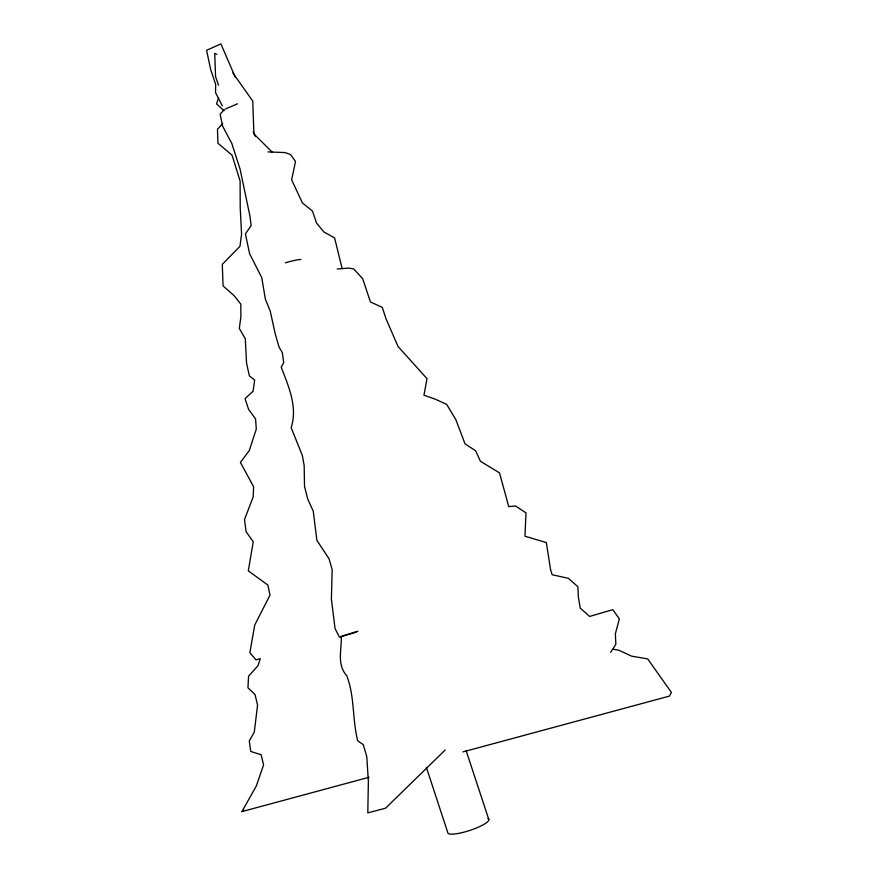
<?xml version="1.0" encoding="UTF-8"?>
<svg xmlns="http://www.w3.org/2000/svg" width="878" height="878" viewBox="0 0 878 878"><rect width="100%" height="100%" fill="white"/><g stroke="black" fill="none" stroke-linecap="round" stroke-linejoin="round"><path stroke-width="1.32" d="M218.622 97.634L216.537 103.867L224.077 110.782M610.605 652.365L615.84 644.397L615.379 633.707L619.352 618.902L612.811 609.672L589.632 616.444L580.259 608.147L578.426 597.644L577.856 586.702L568.395 578.317L552.141 574.728L550.55 569.592L546.336 542.549L524.967 536.217L525.999 512.862L515.496 505.98L508.746 506.639L499.505 472.891L480.398 461.246L475.678 450.842L465.022 443.84L455.847 419.651L446.693 404.385L435.093 399.117L423.942 395.232L427.026 378.659L398.008 346.459L386.046 318.846L382.248 307.333L370.417 301.955L362.691 278.699L353.669 268.92L348.544 268.086L337.218 269.03M368.979 777.282L241.922 811.612L256.266 786.062L263.587 764.914L261.117 754.707L250.757 751.491L249.286 740.922L254.269 732.164L257.572 705.144L255.037 694.564L247.947 687.781L248.584 676.159L257.978 665.711L260.283 658.599L255.959 659.883L249.868 652.661L254.719 625.081L270.007 595.119L267.834 585.022L248.298 570.854L253.248 541.803L246.081 531.629L244.501 519.556L253.193 496.882L253.61 486.752L240.418 462.388L249.253 450.612L256.299 429.035L255.564 418.894L248.584 409.4L245.05 398.634L253.062 391.237L254.664 380.031L249.374 375.839L246.542 363.064L245.291 338.743L239.31 328.449L240.89 316.837L240.835 304.172L234.053 295.59L223.067 285.921L222.299 264.366L239.957 246.312L241.571 234.13L240.232 208.009L240.1 181.011L232.044 155.154L217.953 143.246L217.448 129.34L222.716 123.611M224.208 109.541L220.126 114.261L222.65 126.223L231.781 143.399L240.1 169.202L249.846 215.626L251.152 225.591L245.412 233.899L249.604 253.731L261.776 277.667L265.386 299.255L270.204 311.021L275.286 334.057L279.028 347.008L282.376 352.758L283.693 362.757L281.19 367.103C288.5 386.309 297.872 406.723 291.167 427.685L302.361 455.528L304.172 465.549L304.523 486.346L307.739 499.088L313.259 511.15L316.87 540.332L329.041 558.77L332.158 569.668L331.39 599.136L335.056 628.56L339.512 637.208L356.248 632.138M445.179 750.021L385.541 808.221L367.805 812.874L368.376 781.497L366.763 756.54L363.262 744.654L357.719 740.78C352.21 719.521 354.866 696.638 346.755 675.698C336.526 664.339 341.838 649.588 341.257 636.265M241.922 811.612L243.908 810.12M225.416 109.015L237.488 103.823M342.541 635.881L357.939 631.216M462.947 751.897L669.431 696.111L671.407 692.424L647.657 658.884L631.644 656.173L618.957 650.269L613.184 649.182M268.13 151.916L284.889 152.563L290.607 154.55L295.502 161.464L291.65 179.836L302.471 203.027L312.458 211.027L316.519 223.012L323.894 231.957L334.606 237.905L342.124 268.525M216.844 54.37L214.726 53.393L215.56 76.573L218.567 85.221M272.081 152.004L253.918 133.972L252.754 101.08L232.911 73.061M222.353 105.898L215.527 92.552L215.681 84.518L210.676 69.571L206.593 50.287L220.938 43.9L235.216 77.121M253.171 131.722L255.531 136.54M466.119 750.613L488.837 819.58M426.401 767.416L447.758 832.563A21.577 4.555 -18.2 0 0 471.256 829.951A21.577 4.555 -18.2 0 0 487.992 818.603M285.438 262.829A21.149 3.468 -18.2 0 1 300.814 259.46"/></g></svg>
